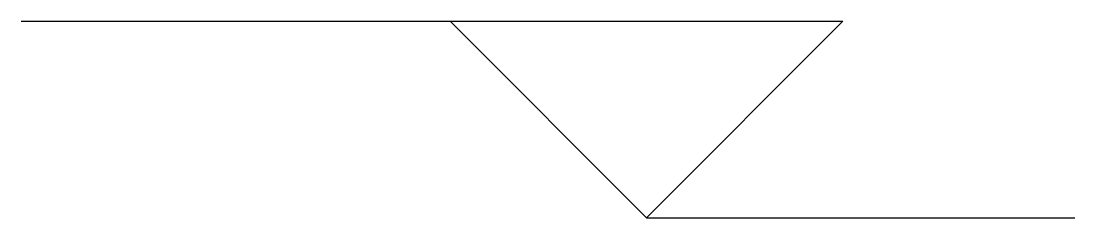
# Model space of a CAD drawing. Header units: millimetres. Extents: x 20.3 to 45.2, y 23.4 to 28.1.
import ezdxf

# ---------------------------------------------------------------- set-up
doc = ezdxf.new("R2010")
doc.units = ezdxf.units.MM
doc.styles.get("Standard").update_dxf_attribs({"font": 'arial.ttf'})

# ---------------------------------------------------------------- blocks, each defined once
blk = doc.blocks.new('level_marker')
for points in [[(-14.768, 4.635), (4.635, 4.635)], [(4.635, 4.635), (0, 0), (-4.635, 4.635)], [(0, 0), (10.113, 0)]]:
    blk.add_lwpolyline(points)
blk.add_attdef('LEVEL', (-10.853, 5.21), '', height=3.665)

msp = doc.modelspace()

# ---------------------------------------------------------------- block references
msp.add_blockref('level_marker', (35.046, 23.428))

doc.saveas('drawing.dxf')
